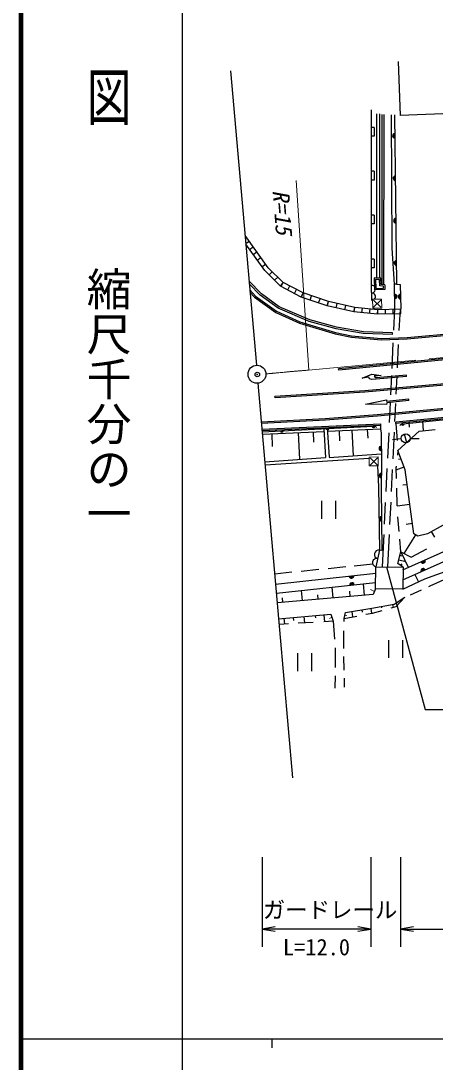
# Model space of a CAD drawing. Units: millimetres, scale not verified. Extents: x 40000 to 680000, y 20000 to 380000.
# Drawn here: x 40000 to 86206, y 202409 to 318378 of the extents above; entities that cross this region are included whole.
import ezdxf
from ezdxf.enums import TextEntityAlignment as Align

# ---------------------------------------------------------------- set-up
doc = ezdxf.new("R2010")
doc.units = ezdxf.units.MM
doc.header["$LTSCALE"] = 1000
doc.header["$PDMODE"] = 32
doc.header["$PDSIZE"] = 500
doc.linetypes.add('CHAIN', pattern=[18.5, 12, -1.5, 3.5, -1.5])
for name, color, linetype, lineweight in [('M-BGD', 7, 'Continuous', 25), ('M-BMK', 2, 'CHAIN', 13), ('M-BMK-ROW', 30, 'Continuous', 13), ('M-BMK-SRVR', 3, 'Continuous', 25), ('M-OTRS', 7, 'Continuous', 25), ('M-STR-HTXT', 7, 'Continuous', 13), ('M-STR-STR3', 7, 'Continuous', 25), ('M-TTL', 2, 'Continuous', 140), ('M-TTL-BAND', 7, 'Continuous', 25)]:
    doc.layers.add(name, color=color, linetype=linetype, lineweight=lineweight)
doc.styles.add('@ＭＳ ゴシック', font='')
doc.styles.add('ＭＳ ゴシック', font='')
doc.styles.get('@ＭＳ ゴシック').set_extended_font_data('@MS Gothic')
doc.styles.get('ＭＳ ゴシック').set_extended_font_data('MS Gothic')

# ---------------------------------------------------------------- blocks, each defined once
blk = doc.blocks.new('open_arrow')
at = {"color": 0, "linetype": 'Continuous', "lineweight": -2}
blk.add_lwpolyline([(7.5, 1.25), (0, 0), (7.5, -1.25)], dxfattribs=at)

msp = doc.modelspace()

# ---------------------------------------------------------------- linework, layer by layer
at = {"layer": 'M-BGD'}
for p, q in [((82093, 313831), (82289, 307848)), ((79110, 288926), (79097, 308459)), ((79664, 308009), (79654, 289739)), ((80014, 308009), (80004, 289738)), ((80271, 307946), (80258, 288996)), ((80471, 307945), (80458, 288985)), ((81400, 293058), (81352, 307921)), ((81684, 307913), (81908, 289050)), ((88020, 308053), (82289, 307848)), ((79394, 306500), (79098, 306500)), ((79394, 306500), (79395, 305524)), ((79395, 305524), (79099, 305524)), ((79398, 301617), (79102, 301617)), ((79398, 301617), (79398, 300640)), ((79398, 300640), (79102, 300640)), ((79401, 296734), (79105, 296733)), ((79402, 295757), (79105, 295757)), ((79401, 296734), (79402, 295757)), ((67578, 290888), (64999, 294478)), ((65079, 293571), (65456, 293842)), ((67197, 290562), (65085, 293501)), ((65496, 292929), (65902, 293221)), ((65912, 292351), (66318, 292643)), ((81662, 289055), (81400, 293058)), ((66353, 291736), (66759, 292028)), ((66888, 290993), (67294, 291284)), ((79404, 291850), (79108, 291850)), ((79404, 291850), (79405, 290873)), ((68962, 288829), (67197, 290562)), ((69260, 289237), (67578, 290888)), ((67689, 290079), (68040, 290435)), ((79405, 290873), (79109, 290873)), ((66832, 287969), (65443, 289425)), ((66700, 287818), (65471, 289106)), ((68300, 289479), (68650, 289836)), ((68910, 288880), (69260, 289237)), ((71280, 287612), (68962, 288829)), ((69028, 288795), (69260, 289237)), ((71478, 288073), (69260, 289237)), ((69767, 288407), (69999, 288849)), ((79131, 287225), (79110, 288926)), ((80161, 289738), (79399, 289739)), ((79399, 289739), (79442, 288408)), ((80014, 289588), (79554, 289589)), ((79554, 289589), (79587, 288563)), ((80028, 288859), (80014, 289588)), ((80446, 288835), (80028, 288859)), ((80175, 289001), (80161, 289738)), ((80599, 288977), (80175, 289001)), ((80441, 288591), (80446, 288835)), ((80599, 288977), (80588, 288446)), ((81908, 289050), (81662, 289055)), ((81720, 286304), (81662, 289055)), ((81908, 289050), (82289, 289018)), ((82289, 289018), (82359, 286295)), ((65532, 288414), (66159, 287725)), ((65554, 288167), (66058, 287612)), ((66058, 287612), (68436, 285904)), ((66159, 287725), (68511, 286034)), ((68714, 286361), (66700, 287818)), ((68814, 286536), (66832, 287969)), ((70506, 288019), (70738, 288461)), ((71245, 287631), (71478, 288073)), ((74176, 286631), (71280, 287612)), ((71317, 287600), (71478, 288073)), ((74311, 287113), (71478, 288073)), ((72262, 287280), (72422, 287753)), ((80588, 288446), (79442, 288408)), ((79587, 288563), (80441, 288591)), ((72217, 285073), (68814, 286536)), ((73206, 286959), (73367, 287433)), ((74150, 286639), (74311, 287113)), ((77149, 285962), (74176, 286631)), ((74201, 286625), (74311, 287113)), ((77229, 286456), (74311, 287113)), ((75174, 286406), (75284, 286894)), ((76147, 286187), (76256, 286675)), ((77119, 285968), (77229, 286456)), ((77180, 285959), (77229, 286456)), ((79807, 286200), (77229, 286456)), ((68436, 285904), (71062, 284709)), ((68511, 286034), (71114, 284850)), ((72151, 284883), (68714, 286361)), ((79787, 285699), (77149, 285962)), ((78039, 285873), (78088, 286371)), ((78898, 285788), (78948, 286285)), ((79757, 285702), (79807, 286200)), ((82385, 285751), (79787, 285699)), ((82375, 286251), (79807, 286200)), ((79817, 285700), (79807, 286200)), ((80673, 285717), (80663, 286217)), ((81529, 285734), (81519, 286234)), ((81605, 283913), (81720, 286304)), ((82204, 283883), (82319, 286275)), ((82385, 285751), (82375, 286251)), ((71062, 284709), (75042, 283512)), ((71114, 284850), (75078, 283658)), ((75148, 284062), (72151, 284883)), ((75191, 284258), (72217, 285073)), ((78211, 283761), (75191, 284258)), ((75042, 283512), (76862, 283165)), ((75078, 283658), (76883, 283314)), ((78191, 283562), (75148, 284062)), ((76862, 283165), (80194, 282862)), ((76883, 283314), (80198, 283013)), ((81434, 283439), (78191, 283562)), ((81441, 283639), (78211, 283761)), ((80198, 283013), (83069, 283095)), ((81434, 283439), (81441, 283639)), ((83069, 283095), (88934, 283656)), ((83078, 282946), (88948, 283507)), ((80194, 282862), (83078, 282946)), ((81401, 279676), (81537, 282505)), ((82004, 279731), (82130, 282346)), ((93941, 281390), (75440, 279638)), ((93947, 281240), (75454, 279489)), ((75454, 279489), (75440, 279638)), ((78055, 278597), (79126, 279044)), ((78807, 278678), (78055, 278597)), ((78883, 278501), (78807, 278678)), ((79123, 278425), (78883, 278501)), ((79635, 278473), (79123, 278425)), ((79126, 279044), (80170, 278866)), ((80170, 278866), (79387, 278796)), ((79387, 278796), (79621, 278622)), ((82999, 278934), (79621, 278622)), ((83012, 278785), (79635, 278473)), ((81258, 276712), (81362, 278867)), ((81863, 276793), (81960, 278815)), ((83012, 278785), (82999, 278934)), ((78357, 277173), (68335, 276549)), ((87230, 277963), (78357, 277173)), ((87243, 277813), (78369, 277023)), ((79752, 274555), (108395, 277206)), ((68345, 276400), (68335, 276549)), ((78369, 277023), (68345, 276400)), ((78452, 275684), (80758, 276168)), ((79764, 274405), (108411, 277057)), ((80758, 276168), (80784, 275992)), ((83259, 276249), (80784, 275992)), ((83275, 276100), (80800, 275843)), ((108768, 276317), (81810, 273680)), ((108790, 276168), (81825, 273531)), ((82592, 273498), (108508, 276145)), ((83275, 276100), (83259, 276249)), ((80771, 275646), (78452, 275684)), ((80800, 275843), (80771, 275646)), ((81110, 273636), (81218, 275874)), ((81716, 273742), (81814, 275768)), ((66822, 273727), (73956, 274107)), ((66835, 273578), (73966, 273958)), ((73956, 274107), (79752, 274555)), ((73966, 273958), (79764, 274405)), ((84920, 272728), (84811, 273823)), ((66895, 272893), (80094, 273496)), ((66908, 272744), (80101, 273346)), ((66921, 272603), (79316, 273227)), ((66943, 272350), (73803, 272658)), ((71114, 269529), (70974, 272531)), ((72679, 271446), (72625, 272605)), ((73784, 272949), (73990, 269758)), ((74177, 273076), (74389, 269783)), ((74203, 272676), (80093, 272941)), ((75586, 271605), (75534, 272736)), ((77091, 269948), (76958, 272800)), ((78717, 271893), (78671, 272877)), ((80101, 273346), (80093, 272941)), ((80093, 272941), (80170, 272466)), ((80094, 273496), (80101, 273346)), ((81518, 269618), (81659, 272557)), ((81825, 273531), (81810, 273680)), ((81825, 273531), (81969, 271648)), ((82055, 270526), (84423, 272680)), ((82615, 257221), (118379, 273353)), ((83350, 273119), (83295, 273674)), ((84423, 272680), (86191, 272851)), ((68079, 270966), (68012, 272398)), ((80170, 272466), (80213, 269041)), ((80920, 269672), (81056, 272506)), ((82427, 271825), (81432, 271724)), ((82597, 256116), (118790, 272442)), ((83058, 271394), (82792, 272358)), ((83425, 271875), (84425, 271873)), ((82053, 270507), (81998, 269996)), ((82849, 268376), (82055, 270526)), ((67214, 269263), (73978, 269730)), ((67244, 268918), (78856, 269659)), ((74387, 269758), (80199, 270160)), ((82121, 269572), (82392, 269612)), ((79779, 268809), (79888, 266465)), ((80213, 269041), (80194, 266421)), ((80742, 265979), (80865, 268535)), ((81343, 265975), (81460, 268404)), ((81869, 268801), (81856, 268683)), ((81887, 267392), (81856, 268683)), ((81864, 268370), (82730, 268699)), ((83820, 261243), (82849, 268376)), ((82611, 266690), (83070, 266757)), ((79888, 266465), (79982, 259411)), ((80194, 266421), (80256, 259409)), ((81959, 264369), (81912, 266346)), ((94188, 266184), (85345, 261232)), ((73582, 262922), (73582, 264922)), ((75082, 264922), (75082, 262922)), ((80566, 262312), (80682, 264736)), ((81165, 262283), (81284, 264764)), ((81957, 264359), (83368, 264565)), ((82172, 261496), (82026, 263155)), ((82959, 262335), (83657, 262437)), ((80338, 257575), (80511, 261178)), ((80938, 257566), (81112, 261176)), ((82756, 259040), (84029, 261119)), ((84267, 260977), (83820, 261243)), ((85345, 261232), (84267, 260977)), ((86158, 260866), (85812, 261493)), ((82370, 259240), (82247, 260646)), ((79982, 259411), (79589, 257588)), ((80256, 259409), (79982, 259411)), ((82056, 257926), (82370, 259240)), ((82495, 258766), (82270, 258821)), ((82370, 259240), (83210, 257551)), ((82370, 259240), (83538, 258631)), ((83538, 258631), (85269, 259564)), ((76236, 257566), (74261, 257368)), ((79255, 257870), (77178, 257661)), ((79549, 255121), (79589, 257588)), ((79589, 257588), (82620, 257538)), ((82620, 257538), (82056, 257926)), ((82923, 258127), (82149, 258316)), ((82620, 257538), (82580, 255071)), ((70225, 256961), (68311, 256769)), ((68411, 255628), (79577, 256850)), ((73224, 257263), (71275, 257067)), ((83945, 256724), (84356, 255904)), ((85051, 256236), (87725, 257184)), ((85646, 255457), (87543, 256306)), ((68499, 254632), (79561, 255842)), ((74691, 255310), (74790, 254107)), ((78177, 255693), (78288, 254406)), ((82613, 255071), (85051, 256236)), ((85493, 255388), (85646, 255457)), ((79303, 254492), (68591, 253578)), ((69207, 253631), (69164, 254123)), ((71274, 254937), (71380, 253816)), ((73152, 253968), (73111, 254448)), ((76740, 254274), (76691, 254845)), ((79549, 255121), (79303, 254492)), ((82580, 255071), (79549, 255121)), ((81626, 253423), (82822, 254176)), ((81863, 253153), (82822, 254176)), ((83466, 254468), (84662, 255011)), ((76218, 252490), (79143, 252960)), ((79141, 252412), (79049, 252945)), ((79143, 252960), (81626, 253423)), ((80274, 252989), (80243, 253165)), ((81284, 252995), (81863, 253153)), ((81539, 253065), (81482, 253396)), ((68749, 251783), (74558, 252313)), ((69445, 251192), (69383, 251841)), ((70456, 251584), (70423, 251935)), ((71674, 251327), (71606, 252043)), ((72902, 251877), (72875, 252159)), ((73890, 251459), (73816, 252245)), ((74558, 252313), (74846, 251519)), ((76046, 251484), (76051, 251818)), ((76051, 251818), (76218, 252490)), ((76051, 251818), (77450, 252087)), ((77038, 252008), (76947, 252607)), ((78103, 252540), (78060, 252786)), ((78469, 252283), (79213, 252426)), ((79213, 252426), (80289, 252722)), ((69859, 251217), (68804, 251153)), ((72613, 251384), (70928, 251281)), ((74846, 251519), (73807, 251456)), ((74846, 251519), (74984, 249501)), ((76006, 248757), (76030, 250443)), ((81053, 247423), (81053, 249423)), ((82553, 249423), (82553, 247423)), ((75058, 248428), (75044, 246374)), ((75050, 248538), (75058, 248428)), ((76011, 248494), (76006, 248757)), ((70906, 245953), (70906, 247953)), ((72406, 247953), (72406, 245953)), ((76061, 246076), (76030, 247569)), ((75038, 245421), (75028, 244044)), ((76101, 244185), (76080, 245185))]:
    msp.add_line(p, q, dxfattribs=at)
at = {"layer": 'M-BGD', "lineweight": 13}
for p, q in [((79434, 254832), (79001, 255065)), ((82068, 253701), (82130, 253621)), ((74687, 251958), (74423, 251805)), ((76144, 252193), (76367, 252138))]:
    msp.add_line(p, q, dxfattribs=at)
at = {"layer": 'M-BGD'}
msp.add_circle((82925, 271876), 500, dxfattribs=at)
for centre, radius, start, end in [((81712, 305570), 250, 90.67877, 270.67877), ((81712, 305570), 200, 90.67877, 270.67877), ((81712, 305570), 150, 90.67877, 270.67877), ((81712, 305570), 100, 90.67877, 270.67877), ((81712, 305570), 50, 90.67877, 270.67877), ((81768, 300844), 250, 90.67877, 270.67877), ((81768, 300844), 200, 90.67877, 270.67877), ((81768, 300844), 150, 90.67877, 270.67877), ((81768, 300844), 100, 90.67877, 270.67877), ((81768, 300844), 50, 90.67877, 270.67877), ((81824, 296124), 250, 90.67877, 270.67877), ((81824, 296124), 200, 90.67877, 270.67877), ((81824, 296124), 150, 90.67877, 270.67877), ((81824, 296124), 100, 90.67877, 270.67877), ((81824, 296124), 50, 90.67877, 270.67877), ((81880, 291408), 250, 90.67877, 270.67877), ((81880, 291408), 200, 90.67877, 270.67877), ((81880, 291408), 150, 90.67877, 270.67877), ((81880, 291408), 100, 90.67877, 270.67877), ((81880, 291408), 50, 90.67877, 270.67877), ((79115, 288501), 425, 44.40455, 90.69917), ((79115, 288501), 425, 270.69917, 346.68968), ((79126, 287651), 425, 320.89098, 90.69917), ((81691, 287679), 250, 271.2047, 91.2047), ((81691, 287679), 200, 271.2047, 91.2047), ((81691, 287679), 150, 271.2047, 91.2047), ((81691, 287679), 100, 271.2047, 91.2047), ((81691, 287679), 50, 271.2047, 91.2047), ((82324, 287657), 250, 91.46803, 271.46803), ((82324, 287657), 200, 91.46803, 271.46803), ((82324, 287657), 150, 91.46803, 271.46803), ((82324, 287657), 100, 91.46803, 271.46803), ((82324, 287657), 50, 91.46803, 271.46803), ((69098, 272713), 150, 182.88214, 2.88214), ((74212, 272970), 150, 182.88214, 2.88214), ((79316, 273227), 150, 182.88214, 2.88214), ((79341, 272728), 500, 47.88214, 92.88214), ((82643, 273001), 500, 95.83112, 140.83112), ((82592, 273498), 150, 185.83112, 5.83112), ((80192, 270753), 250, 90.70934, 270.70934), ((80192, 270753), 200, 90.70934, 270.70934), ((80192, 270753), 150, 90.70934, 270.70934), ((80192, 270753), 100, 90.70934, 270.70934), ((80192, 270753), 50, 90.70934, 270.70934), ((80203, 267731), 250, 89.58559, 269.58559), ((80203, 267731), 200, 89.58559, 269.58559), ((80203, 267731), 150, 89.58559, 269.58559), ((80203, 267731), 100, 89.58559, 269.58559), ((80203, 267731), 50, 89.58559, 269.58559), ((80225, 262915), 250, 90.51172, 270.51172), ((80225, 262915), 200, 90.51172, 270.51172), ((80225, 262915), 150, 90.51172, 270.51172), ((80225, 262915), 100, 90.51172, 270.51172), ((80225, 262915), 50, 90.51172, 270.51172), ((79884, 258955), 466, 77.84926, 257.84926), ((79688, 258043), 466, 77.84926, 257.84926), ((84850, 258229), 250, 204.27894, 24.27894), ((84850, 258229), 200, 204.27894, 24.27894), ((84850, 258229), 150, 204.27894, 24.27894), ((84850, 258229), 100, 204.27894, 24.27894), ((84850, 258229), 50, 204.27894, 24.27894), ((76879, 256555), 250, 186.24314, 6.24314), ((76879, 256555), 200, 186.24314, 6.24314), ((76879, 256555), 150, 186.24314, 6.24314), ((76879, 256555), 100, 186.24314, 6.24314), ((76879, 256555), 50, 186.24314, 6.24314), ((84859, 257136), 250, 24.27894, 204.27894), ((84859, 257136), 200, 24.27894, 204.27894), ((84859, 257136), 150, 24.27894, 204.27894), ((84859, 257136), 100, 24.27894, 204.27894), ((84859, 257136), 50, 24.27894, 204.27894), ((76926, 255554), 250, 6.24314, 186.24314), ((76926, 255554), 200, 6.24314, 186.24314), ((76926, 255554), 150, 6.24314, 186.24314), ((76926, 255554), 100, 6.24314, 186.24314), ((76926, 255554), 50, 6.24314, 186.24314)]:
    msp.add_arc(centre, radius, start, end, dxfattribs=at)
at = {"layer": 'M-BMK'}
msp.add_line((72087, 279471), (164974, 288165), dxfattribs=at)
msp.add_open_spline([(67335, 279058), (67616, 279082), (67897, 279107), (68178, 279133), (68972, 279206), (69765, 279287), (70559, 279354), (71068, 279396), (71577, 279434), (72087, 279471)], degree=3, knots=[0, 0, 0, 0, 1, 1, 1, 2, 2, 2, 3, 3, 3, 3], dxfattribs=at)
at = {"layer": 'M-BMK-ROW'}
for p, q in [((80233, 287389), (79233, 287380)), ((79233, 287380), (79242, 286381)), ((80141, 286488), (79334, 287281)), ((79341, 286481), (80134, 287288)), ((80242, 286389), (80233, 287389)), ((79242, 286381), (80242, 286389)), ((79855, 269810), (78855, 269802)), ((78855, 269802), (78862, 268802)), ((78955, 269703), (79761, 268909)), ((78961, 268903), (79755, 269709)), ((79862, 268810), (79855, 269810)), ((78862, 268802), (79862, 268810))]:
    msp.add_line(p, q, dxfattribs=at)
at = {"layer": 'M-BMK-SRVR'}
for p, q in [((63389, 312807), (66269, 280017)), ((66444, 278025), (70306, 234061))]:
    msp.add_line(p, q, dxfattribs=at)
msp.add_circle((66335, 279019), 1000, dxfattribs=at)
at = {"layer": 'M-OTRS'}
msp.add_line((82361, 257716), (82528, 257921), dxfattribs=at)
at = {"layer": 'M-OTRS', "color": 6}
msp.add_point((66370, 278992), dxfattribs=at)
at = {"layer": 'M-STR-HTXT'}
msp.add_line((72102, 279473), (70704, 300594), dxfattribs=at)
at = {"layer": 'M-STR-STR3'}
for p, q in [((80758, 257568), (85092, 241683)), ((85092, 241683), (106625, 241683)), ((66918, 225236), (66918, 215236)), ((79043, 225236), (79043, 215236)), ((82332, 225236), (82332, 215236)), ((79043, 217236), (66918, 217236)), ((82332, 217236), (108658, 217236))]:
    msp.add_line(p, q, dxfattribs=at)
at = {"layer": 'M-TTL'}
msp.add_line((40000, 380000), (40000, 20000), dxfattribs=at)
at = {"layer": 'M-TTL-BAND'}
for p, q in [((58000, 370000), (58000, 20000)), ((40000, 205000), (579000, 205000)), ((68000, 205000), (68000, 204000))]:
    msp.add_line(p, q, dxfattribs=at)

# ---------------------------------------------------------------- block references
at = {"layer": 'M-STR-STR3', "xscale": 193, "yscale": 193}
for p in [(66918, 217236), (82332, 217236)]:
    msp.add_blockref('open_arrow', p, dxfattribs=at)
at = {"layer": 'M-STR-STR3', "xscale": 193, "yscale": 193, "rotation": 180}
msp.add_blockref('open_arrow', (79043, 217236), dxfattribs=at)

# ---------------------------------------------------------------- texts
at = {"layer": 'M-STR-HTXT', "style": 'ＭＳ ゴシック', "oblique": 15}
msp.add_text('R=15', height=1833, rotation=274.532, dxfattribs=at).set_placement((68986, 299568), align=Align.MIDDLE_LEFT)
at = {"layer": 'M-STR-STR3', "style": 'ＭＳ ゴシック'}
for s, p in [('ガードレール', (66980, 219371)), ('L=12.0', (69230, 215224))]:
    msp.add_text(s, height=1833, dxfattribs=at).set_placement(p, align=Align.MIDDLE_LEFT)
at = {"layer": 'M-TTL-BAND', "style": '@ＭＳ ゴシック', "width": 1.4}
msp.add_text('平  面  図', height=3666, rotation=270, dxfattribs=at).set_placement((49777, 306475), align=Align.MIDDLE_RIGHT)
at = {"layer": 'M-TTL-BAND', "style": '@ＭＳ ゴシック'}
msp.add_text('縮尺千分の一', height=3666, rotation=270, dxfattribs=at).set_placement((49777, 261030), align=Align.MIDDLE_RIGHT)

doc.saveas('drawing.dxf')
